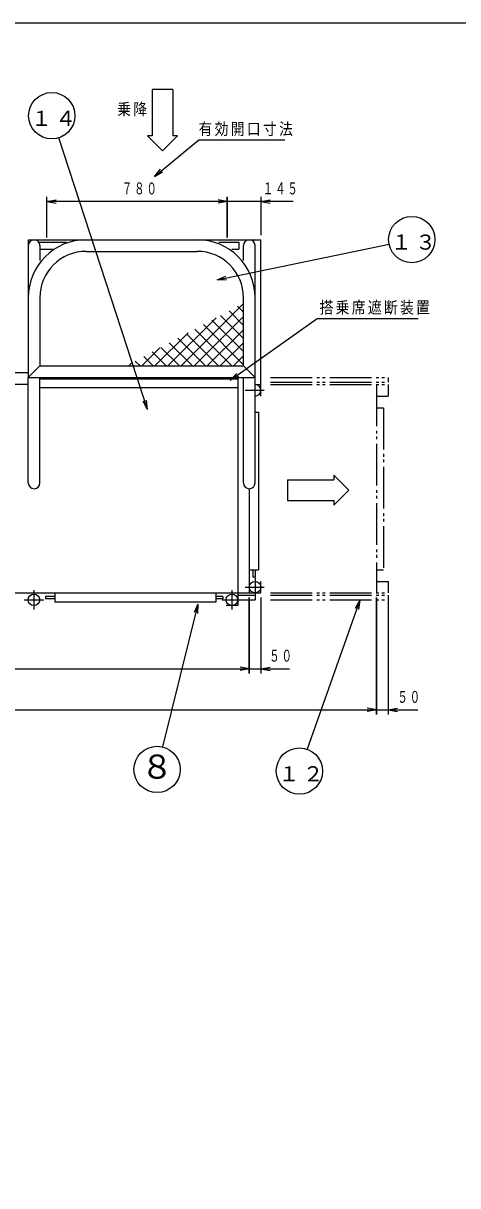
# Model space of a CAD drawing. Units: millimetres, scale not verified. Extents: x -15900 to 15420, y -11200 to 10886.
# Drawn here: x -8445 to -4689, y 846 to 10886 of the extents above; entities that cross this region are included whole.
import ezdxf
from ezdxf.enums import TextEntityAlignment as Align

# ---------------------------------------------------------------- set-up
doc = ezdxf.new("R2010")
doc.units = ezdxf.units.MM
doc.header["$LTSCALE"] = 40
doc.linetypes.add('CHAIN2', pattern=[12, 9, -1, 1, -1])
doc.linetypes.add('DOUBLE_CHAIN2', pattern=[12.8, 9, -1, 0.6, -0.6, 0.6, -1])
doc.layers.add('0-0_1', color=1, linetype='Continuous')
doc.styles.add('ＭＳ ゴシック', font='')
doc.styles.get('ＭＳ ゴシック').set_extended_font_data('MS Gothic')

# ---------------------------------------------------------------- blocks, each defined once
blk = doc.blocks.new('D5')
at = {"layer": '0-0_1', "color": 4}
for p, q in [((10139.42, 20916.35), (10139.42, 21266.76)), ((10709.92, 21226.76), (10139.42, 21226.76)), ((10429.42, 21266.76), (10429.42, 20936.35)), ((10429.42, 21226.76), (10509.42, 21240.87)), ((10429.42, 21226.76), (10509.42, 21212.65))]:
    blk.add_line(p, q, dxfattribs=at)
at = {"layer": '0-0_1', "color": 7, "insert": (10445.92, 21286.76), "char_height": 102.6, "attachment_point": 7, "style": 'ＭＳ ゴシック'}
blk.add_mtext('\\T1.17;\\W0.65;１４５', dxfattribs=at)
blk = doc.blocks.new('D6')
at = {"layer": '0-0_1', "color": 4}
for p, q in [((8579.42, 20916.35), (8579.42, 21266.76)), ((8579.42, 21226.76), (8659.42, 21240.87)), ((10139.42, 21226.76), (8579.42, 21226.76)), ((8579.42, 21226.76), (8659.42, 21212.65)), ((10139.42, 21226.76), (10059.42, 21240.87)), ((10139.42, 21226.76), (10059.42, 21212.65)), ((10139.42, 21266.76), (10139.42, 20916.35))]:
    blk.add_line(p, q, dxfattribs=at)
at = {"layer": '0-0_1', "color": 7, "insert": (9227.42, 21286.76), "char_height": 102.6, "attachment_point": 7, "style": 'ＭＳ ゴシック'}
blk.add_mtext('\\T1.17;\\W0.65;７８０', dxfattribs=at)
blk = doc.blocks.new('D13')
at = {"layer": '0-0_1', "color": 4}
for p, q in [((4329.42, 17151.22), (4329.42, 17806.35)), ((10329.42, 17806.35), (10329.42, 17151.22)), ((4329.42, 17191.22), (4409.42, 17205.32)), ((4329.42, 17191.22), (10329.42, 17191.22)), ((4329.42, 17191.22), (4409.42, 17177.11)), ((10329.42, 17191.22), (10249.42, 17205.32)), ((10329.42, 17191.22), (10249.42, 17177.11))]:
    blk.add_line(p, q, dxfattribs=at)
at = {"layer": '0-0_1', "color": 7, "insert": (7153.42, 17251.22), "char_height": 102.6, "attachment_point": 7, "style": 'ＭＳ ゴシック'}
blk.add_mtext('\\T1.17;\\W0.65;３０００', dxfattribs=at)
blk = doc.blocks.new('D14')
at = {"layer": '0-0_1', "color": 4}
for p, q in [((10329.42, 17151.22), (10329.42, 17806.35)), ((10429.42, 17806.35), (10429.42, 17151.22)), ((10329.42, 17191.22), (10677.28, 17191.22)), ((10429.42, 17191.22), (10509.42, 17205.32)), ((10429.42, 17191.22), (10509.42, 17177.11))]:
    blk.add_line(p, q, dxfattribs=at)
at = {"layer": '0-0_1', "color": 7, "insert": (10501.28, 17251.22), "char_height": 102.6, "attachment_point": 7, "style": 'ＭＳ ゴシック'}
blk.add_mtext('\\T1.17;\\W0.65;５０', dxfattribs=at)
blk = doc.blocks.new('D15')
at = {"layer": '0-0_1', "color": 4}
for q in [(9562.64, 21504.88), (9580.56, 21483.09)]:
    blk.add_line((9509.81, 21443.17), q, dxfattribs=at)
blk.add_lwpolyline([(9509.81, 21443.17), (9893.1, 21758.36), (10636.33, 21758.36)], dxfattribs=at)
blk = doc.blocks.new('D17')
at = {"layer": '0-0_1', "color": 4}
for p, q in [((3229.42, 16795.8), (3229.42, 17806.35)), ((11429.42, 17806.35), (11429.42, 16795.8)), ((3229.42, 16835.8), (3309.42, 16849.9)), ((3229.42, 16835.8), (11429.42, 16835.8)), ((3229.42, 16835.8), (3309.42, 16821.69)), ((11429.42, 16835.8), (11349.42, 16849.9)), ((11429.42, 16835.8), (11349.42, 16821.69))]:
    blk.add_line(p, q, dxfattribs=at)
at = {"layer": '0-0_1', "color": 7, "insert": (6881.34, 16895.8), "char_height": 102.6, "attachment_point": 7, "style": 'ＭＳ ゴシック'}
blk.add_mtext('\\T1.17;\\W0.65;ＭＡＸ４１００', dxfattribs=at)
blk = doc.blocks.new('D18')
at = {"layer": '0-0_1', "color": 4}
for p, q in [((11429.42, 16795.8), (11429.42, 17806.35)), ((11529.42, 17806.35), (11529.42, 16795.8)), ((11429.42, 16835.8), (11785.04, 16835.8)), ((11529.42, 16835.8), (11609.42, 16849.9)), ((11529.42, 16835.8), (11609.42, 16821.69))]:
    blk.add_line(p, q, dxfattribs=at)
at = {"layer": '0-0_1', "color": 7, "insert": (11609.04, 16895.8), "char_height": 102.6, "attachment_point": 7, "style": 'ＭＳ ゴシック'}
blk.add_mtext('\\T1.17;\\W0.65;５０', dxfattribs=at)
blk = doc.blocks.new('D19')
at = {"layer": '0-0_1', "color": 5}
for q in [(8684.21, 21778.04), (9412.69, 19502.71), (9439.51, 19511.47)]:
    blk.add_line((9450.94, 19431.05), q, dxfattribs=at)
blk.add_circle((8622.1, 21968.16), 200, dxfattribs=at)
at = {"layer": '0-0_1', "color": 7, "insert": (8443.21, 21878.71), "char_height": 131.1, "attachment_point": 7, "style": 'ＭＳ ゴシック'}
blk.add_mtext('\\T1.17;１４', dxfattribs=at)
blk = doc.blocks.new('D22')
at = {"layer": '0-0_1', "color": 5}
for q in [(9580.02, 16516.07), (9852.97, 17676.34), (9880.36, 17669.55)]:
    blk.add_line((9885.91, 17750.6), q, dxfattribs=at)
blk.add_circle((9531.91, 16321.94), 200, dxfattribs=at)
at = {"layer": '0-0_1', "color": 7, "style": 'ＭＳ ゴシック'}
blk.add_text('８', height=207.4, dxfattribs=at).set_placement((9390.49, 16180.52), align=Align.BOTTOM_LEFT)
blk = doc.blocks.new('D23')
at = {"layer": '0-0_1', "color": 5}
for q in [(10829.11, 16496.61), (11246.04, 17713.05), (11272.62, 17703.61)]:
    blk.add_line((11286.1, 17783.72), q, dxfattribs=at)
blk.add_circle((10762.2, 16308.14), 200, dxfattribs=at)
at = {"layer": '0-0_1', "color": 7, "insert": (10583.31, 16218.7), "char_height": 131.1, "attachment_point": 7, "style": 'ＭＳ ゴシック'}
blk.add_mtext('\\T1.17;１２', dxfattribs=at)
blk = doc.blocks.new('D27')
at = {"layer": '0-0_1', "color": 5}
for q in [(11537.71, 20857.7), (10128.07, 20581.69), (10133.77, 20554.06)]:
    blk.add_line((10052.56, 20551.73), q, dxfattribs=at)
blk.add_circle((11733.59, 20898.06), 200, dxfattribs=at)
at = {"layer": '0-0_1', "color": 7, "insert": (11554.71, 20808.61), "char_height": 131.1, "attachment_point": 7, "style": 'ＭＳ ゴシック'}
blk.add_mtext('\\T1.17;１３', dxfattribs=at)
blk = doc.blocks.new('D31')
at = {"layer": '0-0_1', "color": 4}
for q in [(10221.79, 19741.68), (10238.12, 19718.68)]:
    blk.add_line((10164.72, 19683.87), q, dxfattribs=at)
blk.add_lwpolyline([(10164.72, 19683.87), (10916.31, 20217.42), (11789.9, 20217.42)], dxfattribs=at)

msp = doc.modelspace()

# ---------------------------------------------------------------- linework, layer by layer
at = {"layer": '0-0_1', "color": 4}
for p, q in [((-7330.51, 10314.47), (-7330.51, 9914.47)), ((-7150.51, 10314.47), (-7330.51, 10314.47)), ((-7150.51, 10314.47), (-7150.51, 9914.47)), ((-7370.51, 9914.47), (-7240.51, 9784.48)), ((-7330.51, 9914.47), (-7370.51, 9914.47)), ((-7110.51, 9914.47), (-7240.51, 9784.48)), ((-7110.51, 9914.47), (-7150.51, 9914.47))]:
    msp.add_line(p, q, dxfattribs=at)
at = {"layer": '0-0_1'}
for p, q in [((-8400.58, 9016.35), (-8400.58, 7826.35)), ((-8400.58, 9016.35), (-6390.58, 9016.35)), ((-8310.58, 8996.35), (-8071.05, 8996.35)), ((-8300.58, 8966.35), (-8300.58, 8836.93)), ((-8300.58, 8936.35), (-8187.1, 8936.35)), ((-6754.17, 8996.35), (-6580.58, 8996.35)), ((-6641.64, 8936.35), (-6580.58, 8936.35)), ((-6580.58, 8996.35), (-6580.58, 8936.35)), ((-6540.58, 8836.93), (-6540.58, 8966.35)), ((-6440.58, 7826.35), (-6440.58, 8966.35)), ((-6390.58, 7666.35), (-6390.58, 9016.35)), ((-7900.58, 8916.35), (-6940.58, 8916.35)), ((-8300.58, 8516.35), (-8300.58, 7926.35)), ((-6540.58, 7926.35), (-6540.58, 8516.35)), ((-8400.58, 7866.35), (-10580.58, 7866.35)), ((-6540.58, 7926.35), (-6440.58, 7826.35)), ((-8400.58, 7766.35), (-10580.58, 7766.35)), ((-8400.58, 7826.35), (-6440.58, 7826.35)), ((-8400.58, 6916.35), (-8400.58, 7826.35)), ((-8300.58, 6916.35), (-8300.58, 7826.35)), ((-8300.58, 7816.35), (-6590.58, 7816.35)), ((-6590.58, 7736.35), (-8300.58, 7736.35)), ((-6590.58, 7826.35), (-6590.58, 5856.35)), ((-6540.58, 6916.35), (-6540.58, 7826.35)), ((-6440.58, 6916.35), (-6440.58, 7826.35)), ((-6440.58, 7766.35), (-6390.58, 7766.35)), ((-6440.58, 7526.35), (-6410.58, 7526.35)), ((-6410.58, 7526.35), (-6410.58, 6166.35)), ((-6490.58, 6866.35), (-6490.58, 5966.35)), ((-6490.58, 6166.35), (-6410.58, 6166.35)), ((-6460.58, 6166.35), (-6460.58, 6106.35)), ((-6440.58, 6166.35), (-6440.58, 6106.35)), ((-6460.58, 6106.35), (-6440.58, 6106.35)), ((-6390.58, 5966.35), (-6390.58, 6066.35)), ((-12590.58, 5966.35), (-6390.58, 5966.35)), ((-8172.32, 5936.35), (-8252.32, 5936.35)), ((-8252.32, 5936.35), (-8252.32, 5916.35)), ((-8172.32, 5966.35), (-8172.32, 5886.35)), ((-6720.58, 5936.35), (-6780.58, 5936.35)), ((-6720.58, 5936.35), (-6720.58, 5916.35)), ((-8172.32, 5916.35), (-8252.32, 5916.35)), ((-6720.58, 5916.35), (-6780.58, 5916.35)), ((-6590.58, 5856.35), (-6690.58, 5856.35)), ((-6590.58, 5906.35), (-6440.58, 5906.35))]:
    msp.add_line(p, q, dxfattribs=at)
at = {"layer": '0-0_1', "color": 2}
for p, q in [((-7080.39, 7926.35), (-6540.58, 8466.16)), ((-6592.14, 8441.71), (-6540.58, 8390.15)), ((-7193.52, 7926.35), (-6776.92, 8342.95)), ((-6967.25, 7926.35), (-6540.58, 8353.02)), ((-6739.6, 8362.9), (-6540.58, 8163.88)), ((-6665.87, 8402.31), (-6540.58, 8277.02)), ((-6960.79, 8244.68), (-6642.46, 7926.35)), ((-6887.06, 8284.09), (-6540.58, 7937.61)), ((-6854.11, 7926.35), (-6540.58, 8239.89)), ((-6813.33, 8323.49), (-6540.58, 8050.75)), ((-7306.66, 7926.35), (-7019.96, 8213.05)), ((-7108.24, 8165.87), (-6868.74, 7926.35)), ((-7034.51, 8205.27), (-6755.6, 7926.35)), ((-7419.8, 7926.35), (-7263, 8083.15)), ((-7329.43, 8047.64), (-7208.14, 7926.35)), ((-7255.7, 8087.05), (-7095.01, 7926.35)), ((-7181.97, 8126.46), (-6981.87, 7926.35)), ((-6740.97, 7926.35), (-6540.58, 8126.75)), ((-7532.94, 7926.35), (-7506.04, 7953.25)), ((-7476.89, 7968.83), (-7434.42, 7926.35)), ((-7403.16, 8008.24), (-7321.29, 7926.35)), ((-6627.83, 7926.35), (-6540.58, 8013.61)), ((-7550.62, 7929.42), (-7547.56, 7926.35)), ((-6160.49, 6943.6), (-5760.49, 6943.6)), ((-6160.49, 6943.6), (-6160.49, 6763.6)), ((-5760.49, 6983.6), (-5630.49, 6853.6)), ((-5760.49, 6983.6), (-5760.49, 6943.6)), ((-5760.49, 6723.6), (-5630.49, 6853.6)), ((-6160.49, 6763.6), (-5760.49, 6763.6)), ((-5760.49, 6763.6), (-5760.49, 6723.6))]:
    msp.add_line(p, q, dxfattribs=at)
at = {"layer": '0-0_1', "color": 2, "linetype": 'DOUBLE_CHAIN2'}
for p, q in [((-6306.27, 7826.35), (-5290.58, 7826.35)), ((-6306.27, 7786.35), (-5290.58, 7786.35)), ((-5390.58, 7766.35), (-5390.58, 5966.35)), ((-5290.58, 7826.35), (-5290.58, 7786.35)), ((-5390.58, 7666.35), (-5290.58, 7666.35)), ((-5390.58, 7566.35), (-5330.58, 7566.35)), ((-5330.58, 7566.35), (-5330.58, 6166.35)), ((-5390.58, 6166.35), (-5330.58, 6166.35)), ((-6306.27, 5966.35), (-5290.58, 5966.35)), ((-6306.27, 5946.35), (-5290.58, 5946.35)), ((-5290.58, 5946.35), (-5290.58, 5906.35)), ((-6306.27, 5906.35), (-5290.58, 5906.35))]:
    msp.add_line(p, q, dxfattribs=at)
at = {"layer": '0-0_1', "color": 2, "linetype": 'CHAIN2'}
for p, q in [((-6525.06, 7716.35), (-6362.29, 7716.35)), ((-6440.58, 6100.84), (-6440.58, 5931.87)), ((-8352.32, 5990.84), (-8352.32, 5821.87)), ((-6640.58, 5990.84), (-6640.58, 5821.87)), ((-6525.06, 6016.35), (-6362.29, 6016.35)), ((-8436.81, 5906.35), (-8267.84, 5906.35)), ((-6725.06, 5906.35), (-6562.29, 5906.35))]:
    msp.add_line(p, q, dxfattribs=at)
at = {"layer": '0-0_1', "color": 7}
msp.add_lwpolyline([(-15900, -11200), (15420, -11200), (15420, 10886.4), (-15900, 10886.4)], close=True, dxfattribs=at)
at = {"layer": '0-0_1'}
for points in [[(-8400.58, 7826.35), (-8300.58, 7926.35), (-6540.58, 7926.35)], [(-6780.58, 5966.35), (-6780.58, 5886.35), (-8172.32, 5886.35)], [(-6590.58, 5946.35), (-6440.58, 5946.35), (-6440.58, 5906.35)]]:
    msp.add_lwpolyline(points, dxfattribs=at)
at = {"layer": '0-0_1', "color": 2, "linetype": 'DOUBLE_CHAIN2'}
for points in [[(-6306.27, 7766.35), (-5290.58, 7766.35), (-5290.58, 7666.35)], [(-5390.58, 6066.35), (-5290.58, 6066.35), (-5290.58, 5966.35)]]:
    msp.add_lwpolyline(points, dxfattribs=at)
at = {"layer": '0-0_1'}
for centre in [(-6440.58, 6016.35), (-8352.32, 5906.35), (-6640.58, 5906.35)]:
    msp.add_circle(centre, 50, dxfattribs=at)
for centre, radius, start, end in [((-7900.58, 8516.35), 500, 90, 180), ((-8350.58, 8966.35), 50, 0, 180), ((-6940.58, 8516.35), 500, 0, 90), ((-6490.58, 8966.35), 50, 0, 180), ((-7900.58, 8516.35), 400, 90, 180), ((-6940.58, 8516.35), 400, 0, 90), ((-6440.58, 7716.35), 50, 270, 90), ((-8350.58, 6916.35), 50, 180, 0), ((-6490.58, 6916.35), 50, 180, 0)]:
    msp.add_arc(centre, radius, start, end, dxfattribs=at)

# ---------------------------------------------------------------- block references
for name in ['D19', 'D15', 'D6', 'D5', 'D27', 'D31', 'D17', 'D13', 'D14', 'D18', 'D22', 'D23']:
    msp.add_blockref(name, (-16820, -11880), dxfattribs=at)

# ---------------------------------------------------------------- texts
at = {"layer": '0-0_1', "color": 7, "char_height": 102.6, "attachment_point": 7, "style": 'ＭＳ ゴシック'}
for s, insert in [('\\T1.17;\\W0.85;乗降', (-7632.63, 10082.02)), ('\\T1.17;\\W0.85;有効開口寸法', (-6929, 9910.8)), ('\\T1.17;\\W0.85;搭乗席遮断装置', (-5883.45, 8367.91))]:
    msp.add_mtext(s, dxfattribs=dict(at, insert=insert))

doc.saveas('drawing.dxf')
